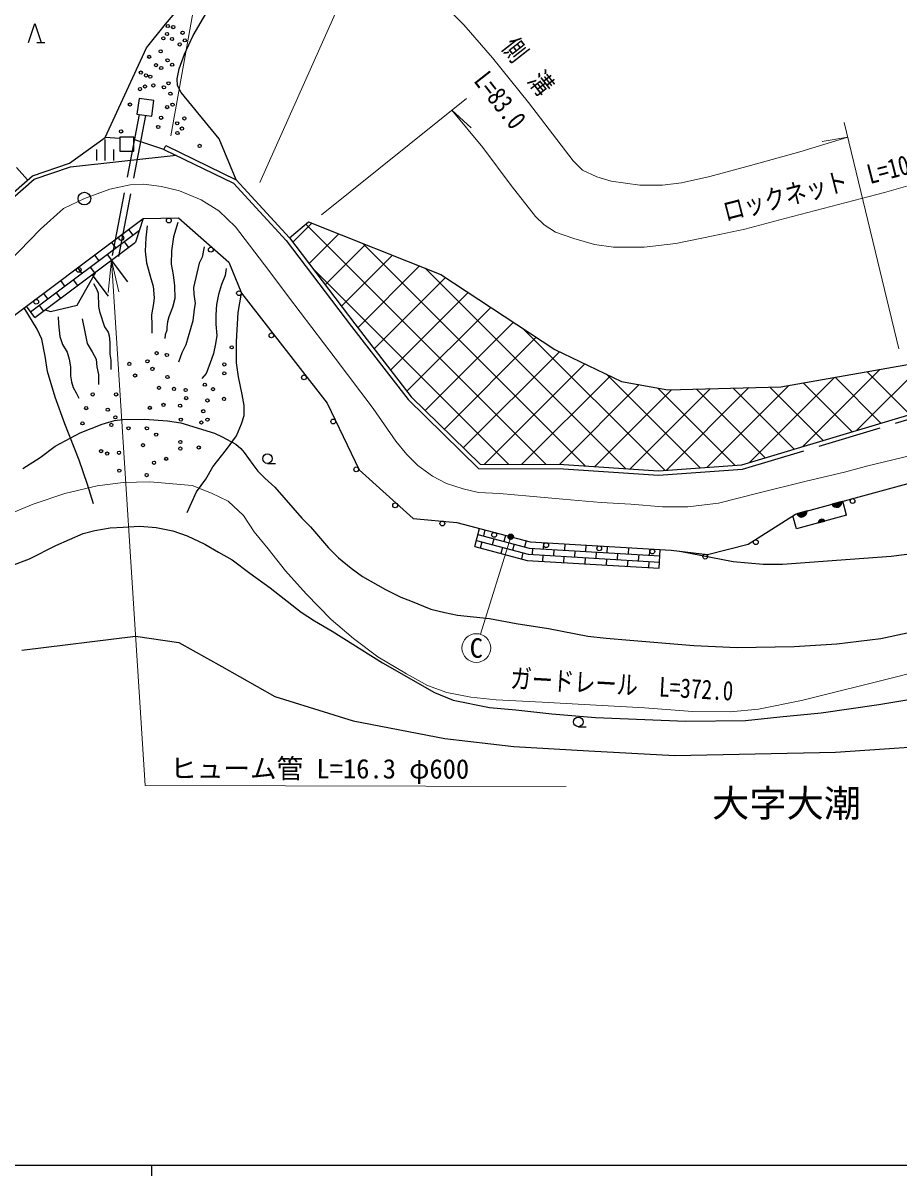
# Model space of a CAD drawing. Units: millimetres, scale not verified. Extents: x 40000 to 680000, y 20000 to 380000.
# Drawn here: x 255918 to 338270, y 204000 to 312434 of the extents above; entities that cross this region are included whole.
import ezdxf
from ezdxf.enums import TextEntityAlignment as Align

# ---------------------------------------------------------------- set-up
doc = ezdxf.new("R2010")
doc.units = ezdxf.units.MM
doc.header["$LTSCALE"] = 1000
doc.linetypes.add('CHAIN', pattern=[18.5, 12, -1.5, 3.5, -1.5])
doc.linetypes.add('DASHED', pattern=[7.5, 6, -1.5])
for name, color, linetype, lineweight in [('M-BGD', 7, 'Continuous', 25), ('M-BMK', 2, 'CHAIN', 13), ('M-BMK-SRVR', 3, 'Continuous', 25), ('M-STR-HTXT', 7, 'Continuous', 13), ('M-STR-STRC', 7, 'Continuous', 25), ('M-TTL-BAND', 7, 'Continuous', 25)]:
    doc.layers.add(name, color=color, linetype=linetype, lineweight=lineweight)
doc.layers.add('M-BMK-HTXT', color=7, linetype='Continuous')
doc.styles.add('ＭＳ ゴシック', font='')
doc.styles.get('ＭＳ ゴシック').set_extended_font_data('MS Gothic')

# ---------------------------------------------------------------- blocks, each defined once
blk = doc.blocks.new('open_arrow')
at = {"color": 0, "linetype": 'Continuous', "lineweight": -2}
blk.add_lwpolyline([(7.5, 1.25), (0, 0), (7.5, -1.25)], dxfattribs=at)

msp = doc.modelspace()

# ---------------------------------------------------------------- hatches: boundary and pattern name
at = {"layer": 'M-BGD'}
for points in [[(332921, 267440, -0.82183), (331965, 267180)], [(329631, 266546, -0.82183), (328674, 266286)], [(331294, 265585), (330690, 265421, -0.84072)]]:
    msp.add_hatch(color=256, dxfattribs=at).paths.add_polyline_path(points)
at = {"layer": 'M-STR-STRC'}
msp.add_hatch(color=256, dxfattribs=at).paths.add_polyline_path([(301544, 264010, -0.41421), (301651, 264347, -0.41421), (301988, 264240, -1)])

# ---------------------------------------------------------------- linework, layer by layer
at = {"layer": 'M-BGD'}
for p, q in [((257227, 310613), (257979, 310613)), ((265017, 301591), (263630, 301668)), ((263641, 299504), (263641, 301496)), ((269166, 300553), (266317, 301470)), ((262841, 299504), (262841, 300549)), ((264441, 299504), (264441, 300549)), ((269166, 300553), (269340, 300912)), ((260383, 298910), (270307, 299999)), ((255315, 298859), (256345, 297681)), ((267214, 294043), (266500, 291836)), ((256631, 285271), (266857, 292939)), ((265830, 293005), (266232, 292470)), ((283067, 293607), (281291, 291831)), ((305101, 270927), (282512, 293516)), ((257032, 284736), (266500, 291836)), ((264230, 291806), (264631, 291270)), ((265432, 291870), (265833, 291335)), ((285598, 292603), (282813, 289818)), ((308783, 270781), (287859, 291705)), ((262630, 290606), (263031, 290070)), ((263831, 290670), (264233, 290135)), ((288129, 291598), (284335, 287805)), ((265756, 288090), (264226, 290130)), ((290660, 290594), (285858, 285791)), ((293192, 289590), (287383, 283781)), ((261030, 289406), (261431, 288870)), ((262231, 289470), (262633, 288935)), ((263944, 286732), (262414, 288771)), ((301555, 270939), (283241, 289253)), ((295642, 288504), (288926, 281789)), ((312583, 270517), (293720, 289380)), ((259430, 288206), (259831, 287671)), ((260631, 288271), (261033, 287735)), ((257830, 287006), (258231, 286471)), ((259031, 287071), (259433, 286535)), ((297773, 287100), (290469, 279796)), ((257032, 284736), (256230, 285806)), ((257431, 285871), (257833, 285335)), ((299903, 285695), (292012, 277803)), ((302034, 284290), (293737, 275993)), ((316286, 270349), (302948, 283688)), ((304165, 282885), (295527, 274247)), ((306341, 281526), (297316, 272501)), ((308732, 280382), (299296, 270946)), ((336489, 279854), (329233, 272598)), ((340873, 280702), (334291, 274121)), ((311123, 279237), (302821, 270935)), ((319583, 270588), (310760, 279411)), ((332203, 279104), (324175, 271075)), ((336576, 274808), (332269, 279115)), ((339293, 275627), (335277, 279642)), ((313847, 278425), (306345, 270924)), ((316901, 277944), (309676, 270719)), ((320536, 278043), (312982, 270489)), ((322879, 270827), (315603, 278103)), ((324171, 278142), (316385, 270356)), ((325706, 271536), (319234, 278008)), ((327918, 278354), (320197, 270633)), ((328423, 272354), (322676, 278102)), ((331141, 273172), (326118, 278195)), ((333858, 273990), (329260, 278589)), ((278896, 271018), (279646, 271018)), ((332921, 267440), (331965, 267180)), ((333341, 266141), (332983, 267457)), ((328643, 264865), (328308, 266099)), ((333341, 266141), (328643, 264865)), ((329631, 266546), (328674, 266286)), ((298386, 263189), (298837, 264897)), ((299349, 264762), (299199, 264193)), ((330690, 265421), (331294, 265585)), ((299049, 263623), (298899, 263054)), ((300166, 263938), (300016, 263368)), ((301283, 264252), (301133, 263683)), ((303217, 263743), (303067, 263173)), ((304850, 263566), (304815, 262978)), ((300983, 263113), (300833, 262544)), ((302100, 263428), (301950, 262859)), ((302917, 262604), (302767, 262034)), ((303817, 263037), (303782, 262449)), ((305813, 262918), (305778, 262331)), ((306847, 263447), (306812, 262859)), ((307810, 262800), (307775, 262212)), ((308843, 263328), (308808, 262740)), ((309806, 262681), (309771, 262093)), ((310840, 263209), (310805, 262621)), ((311803, 262562), (311768, 261974)), ((312836, 263090), (312801, 262503)), ((313799, 262443), (313764, 261855)), ((314833, 262972), (314798, 262384)), ((315726, 261149), (315831, 262912)), ((304780, 262390), (304745, 261802)), ((306777, 262271), (306742, 261683)), ((308773, 262152), (308738, 261565)), ((310770, 262034), (310735, 261446)), ((312766, 261915), (312731, 261327)), ((314763, 261796), (314728, 261208)), ((308128, 246256), (308878, 246256))]:
    msp.add_line(p, q, dxfattribs=at)
at = {"layer": 'M-BGD', "linetype": 'DASHED'}
for p, q in [((266835, 303823), (264226, 290130)), ((267431, 303743), (264713, 289481))]:
    msp.add_line(p, q, dxfattribs=at)
at = {"layer": 'M-BGD'}
for points in [[(260271, 299242), (263630, 301668), (267536, 310107), (269315, 312325), (271270, 314678), (273432, 316884), (276155, 319861), (278378, 322750), (279398, 324216), (280823, 325969), (281846, 326948)], [(275961, 297702), (274354, 301534), (270776, 305895), (270436, 306556), (270416, 307192), (270603, 308116), (271102, 309523), (271908, 311277), (273841, 314600), (275479, 317580), (276188, 318843), (277653, 320736), (279501, 323284), (281595, 325729)], [(256440, 310613), (257022, 312395), (257604, 310613)], [(269166, 300553), (275718, 297375), (280669, 291991), (286792, 283892), (292113, 277019), (298746, 270547), (306737, 270522), (315656, 269903), (323574, 270477)], [(269340, 300912), (275961, 297702), (280977, 292247), (287109, 284136), (292412, 277286), (298909, 270947), (306752, 270922), (315656, 270304), (323501, 270873), (340665, 276039), (355248, 279961), (371673, 283980), (375430, 285432), (376979, 285066), (391121, 287612), (402654, 291565), (413085, 294998), (418505, 296735), (430117, 299380), (445879, 301418)], [(166383, 284240), (178105, 275798), (188570, 269048), (195039, 265028), (202678, 263482), (208077, 264426), (213358, 266712), (244266, 283919), (246033, 286716), (249664, 291836), (256794, 298074), (260271, 299242)], [(213514, 266398), (244515, 283656), (246324, 286521), (249926, 291600), (256972, 297765), (260383, 298910)], [(252792, 283228), (267214, 294043), (270534, 294109), (275251, 289933), (276459, 287041), (284498, 276691), (287521, 270400), (292611, 265849), (296694, 265462), (303608, 263640), (316845, 262852), (320255, 262453), (324096, 263409), (328546, 266251), (342244, 269973), (366578, 276150), (372887, 276878), (376806, 275417), (392807, 278331)], [(267576, 293362), (267466, 292234), (267399, 290974), (267510, 289868), (267938, 288420), (268159, 287699), (268248, 286602), (268193, 286059), (267993, 285002), (268015, 284005), (268015, 283273)], [(270478, 293686), (270068, 292322), (269868, 291003), (269846, 289762), (270023, 288743), (270146, 287720), (270179, 286534), (269957, 285692), (269625, 284790), (269492, 284346), (269447, 283837), (269436, 283537), (269292, 283105), (269248, 282750)], [(280977, 292247), (282766, 293726), (295212, 288788), (305923, 281726), (312182, 278731), (316528, 277934), (327180, 278224), (340511, 280559), (356715, 287004), (368578, 285495), (369471, 283442)], [(272940, 291389), (272752, 290425), (272486, 289849), (271930, 287551), (271987, 286945), (272087, 286058), (272020, 285515), (271865, 284427), (271212, 282184), (270834, 281418), (270535, 280543)], [(258003, 285464), (258489, 285312), (261006, 285885), (262745, 289019)], [(275027, 289338), (274916, 288695), (274561, 287830), (274306, 286911), (274107, 285968), (274030, 285001), (274052, 284126), (274129, 283062), (274019, 282259), (273820, 281339), (273487, 280397), (273143, 279477), (272711, 279000)], [(262553, 287942), (262863, 287389), (262990, 287019), (262990, 286588), (262995, 286201), (262995, 285775), (263101, 285305), (263581, 283870), (263931, 283356), (264019, 283013), (264080, 282420), (264080, 281286), (264169, 280723), (264168, 279842)], [(271336, 266387), (272222, 268359), (273095, 269535), (273760, 270691), (275055, 272340), (275978, 273603), (276457, 274741), (276698, 275516), (276717, 276462), (276531, 277508), (276169, 279172), (275999, 280491), (275994, 282497), (276145, 285208), (276459, 287041)], [(262543, 267210), (261972, 269040), (261178, 271320), (259856, 274728), (258949, 277234), (258213, 279677), (258008, 281102), (257671, 282706), (257256, 283646), (256033, 285658)], [(259228, 284817), (259244, 284157), (259376, 282947), (259640, 282199), (260058, 281473), (260256, 280813), (260388, 280087), (260388, 279251), (260477, 278701), (260631, 278151), (260895, 277645), (261159, 277139)], [(261468, 284617), (261732, 283385), (261930, 282284), (262414, 281514), (262788, 280810), (262854, 280106), (263008, 279380), (263008, 278434)], [(255898, 270530), (257519, 271575), (258940, 272642), (261285, 273890), (263359, 274708), (264509, 275061), (265302, 275157), (267329, 275181), (269485, 275037), (270750, 274830), (273903, 273874), (274653, 273530), (275922, 272812), (276380, 272404), (276708, 272033), (277116, 271477), (277509, 270904), (278002, 270296), (278664, 269633), (279583, 268784), (282139, 265882), (282943, 265048), (284622, 263092), (285579, 262147), (286760, 261172), (287831, 260377), (290000, 259164), (291421, 258431), (292349, 258087), (294248, 257303), (295568, 256989), (296768, 256754), (299769, 256436), (302293, 255961), (305311, 255485), (309023, 254782), (310756, 254587), (312975, 254392), (318978, 253882), (323048, 253707), (328411, 253796), (332420, 254043), (336569, 254536), (343564, 256045)], [(317664, 262756), (322692, 261791), (325489, 261531), (327320, 261531), (333674, 262015), (337524, 262301), (341681, 262820), (345599, 263812), (349361, 264974), (352949, 266161), (357459, 267242), (360689, 267935), (362471, 268466), (365272, 268914), (368328, 269186), (371087, 269570), (375336, 269867), (379123, 270299), (382047, 270387), (384398, 270598)], [(254860, 261413), (256518, 262037), (258995, 263300), (261581, 264438), (262678, 264699), (264120, 264946), (265328, 265033), (266905, 265108), (268423, 264996), (270002, 264674), (271332, 264210), (273021, 263407), (274279, 262670), (275566, 261940), (277238, 260689), (279137, 259329), (282064, 257028), (283322, 256208), (284981, 255235), (289714, 252249), (294587, 249461), (296356, 248754), (299759, 248056), (302235, 247826), (305638, 247455), (309727, 247120), (318237, 246774), (323828, 246847), (327083, 247169), (330973, 247552), (336368, 248356), (343918, 249600)], [(298536, 263758), (303421, 262471), (315761, 261737)], [(298686, 264328), (303515, 263055), (315796, 262324)], [(298386, 263189), (303328, 261886), (315726, 261149)], [(255814, 253451), (266486, 254766), (270565, 254175), (274600, 251915), (279577, 249085), (286952, 246810), (295564, 245128), (302055, 244402), (309108, 243982), (317209, 243537), (332321, 243853), (342907, 244577), (346644, 244849), (348550, 244849), (349987, 244527), (351348, 243859), (352313, 243018)]]:
    msp.add_lwpolyline(points, dxfattribs=at)
for points in [[(266622, 303851), (268010, 303666), (268209, 305153), (266821, 305338)], [(265017, 300392), (266317, 300392), (266317, 301692), (265017, 301692)]]:
    msp.add_lwpolyline(points, close=True, dxfattribs=at)
at = {"layer": 'M-BGD', "linetype": 'DASHED'}
msp.add_lwpolyline([(323574, 270477), (340774, 275655), (355348, 279574), (371793, 283598), (375458, 285015), (376968, 284658), (391222, 287224), (402781, 291186), (413208, 294617), (418610, 296348), (430187, 298985), (445930, 301021)], dxfattribs=at)
at = {"layer": 'M-BGD'}
for centre, radius in [((269529, 312153), 150), ((269454, 311399), 150), ((270036, 312054), 150), ((270914, 311523), 150), ((269108, 310991), 150), ((269924, 310929), 150), ((270642, 310422), 150), ((271125, 310806), 150), ((267771, 309256), 150), ((268860, 309775), 150), ((269503, 308934), 150), ((268414, 308477), 150), ((268909, 308205), 150), ((269936, 308514), 150), ((266991, 307779), 150), ((267474, 307507), 150), ((267882, 307396), 150), ((269590, 306765), 150), ((266917, 306221), 150), ((267387, 306469), 150), ((268167, 306568), 150), ((269157, 306394), 150), ((269775, 305789), 150), ((265964, 304775), 150), ((269973, 304762), 150), ((268897, 303526), 150), ((269466, 304527), 150), ((268625, 302660), 150), ((270407, 303007), 150), ((270852, 302512), 150), ((271087, 303464), 150), ((265135, 302240), 150), ((270431, 302092), 150), ((272522, 300880), 150), ((269622, 293866), 225), ((265156, 292219), 225), ((273574, 291117), 225), ((261156, 289219), 225), ((257156, 286219), 225), ((276223, 287021), 225), ((279267, 283058), 225), ((275531, 281933), 150), ((268478, 281389), 150), ((269443, 281216), 150), ((265905, 280375), 150), ((267612, 280623), 150), ((268082, 279906), 150), ((274838, 280326), 150), ((266449, 279287), 150), ((269493, 279139), 150), ((274838, 279485), 150), ((282334, 279110), 225), ((262465, 277507), 150), ((264667, 277507), 150), ((268701, 278125), 150), ((270112, 278026), 150), ((271200, 277927), 150), ((273007, 278422), 150), ((273774, 278001), 150), ((269122, 276518), 150), ((270681, 276443), 150), ((271250, 277161), 150), ((273254, 276938), 150), ((274813, 277086), 150), ((261850, 276218), 150), ((263880, 276069), 150), ((264593, 275355), 150), ((267835, 276246), 150), ((272858, 275924), 150), ((261504, 274783), 150), ((264222, 274638), 150), ((265830, 274317), 150), ((267563, 274317), 150), ((270755, 275133), 150), ((272685, 274861), 150), ((273254, 275133), 150), ((285079, 274961), 225), ((268429, 273723), 150), ((263257, 272165), 150), ((267191, 272734), 150), ((270705, 273031), 150), ((270705, 272413), 150), ((272438, 272512), 150), ((263826, 271943), 150), ((264939, 272017), 150), ((268231, 271077), 150), ((269369, 271448), 150), ((278896, 271468), 450), ((264964, 270335), 150), ((267538, 269915), 150), ((287245, 270455), 225), ((290905, 267072), 225), ((333913, 267476), 225), ((329087, 266165), 225), ((295343, 265364), 225), ((300215, 264301), 225), ((305098, 263325), 225), ((324817, 263602), 225), ((310089, 263028), 225), ((315080, 262731), 225), ((320055, 262249), 225), ((308128, 246706), 450)]:
    msp.add_circle(centre, radius, dxfattribs=at)
for centre, radius, start, end in [((332417, 267404), 505, 206.37032, 4.02851), ((329127, 266510), 505, 206.37032, 4.02851), ((331006, 265450), 318, 25.09055, 185.30828)]:
    msp.add_arc(centre, radius, start, end, dxfattribs=at)
at = {"layer": 'M-BMK'}
msp.add_lwpolyline([(253471, 288833), (257543, 293054), (259705, 294979), (261688, 295924), (264068, 296812), (265986, 297229), (267271, 297289), (268918, 297077), (270640, 296639), (272665, 295823), (274312, 294781), (275899, 293270), (279028, 289165), (280878, 286675), (285250, 280920), (288828, 276194), (290959, 273122), (291987, 271867), (293044, 270825), (294404, 269828), (295734, 269133), (297313, 268613), (298752, 268287), (300698, 268178), (303526, 267948), (306681, 267646), (310284, 267344), (313048, 267182), (316040, 266940), (318412, 266940), (321313, 267287), (325000, 268209), (329563, 269357), (333167, 270180), (335210, 270744), (340161, 271957)], dxfattribs=at)
at = {"layer": 'M-BMK-SRVR'}
msp.add_circle((261688, 295924), 600, dxfattribs=at)
at = {"layer": 'M-STR-HTXT'}
for p, q in [((274623, 328896), (269822, 301842)), ((286402, 315889), (278186, 297441)), ((297597, 305342), (283986, 294412)), ((296223, 304238), (298038, 302585)), ((333130, 303072), (338254, 281794)), ((333463, 301687), (331037, 301309)), ((301766, 264125), (298932, 254943))]:
    msp.add_line(p, q, dxfattribs=at)
for points in [[(333463, 301687), (328953, 300321), (324325, 299035), (320489, 297996), (317820, 297415), (316032, 297180), (313901, 297180), (311198, 297577), (309879, 297978), (308530, 298597), (307637, 299464), (303433, 304961), (300054, 309151), (297374, 312259), (293610, 316047), (288616, 320434), (286423, 321933), (283631, 323736), (281515, 324954), (278493, 326354), (274411, 327706)], [(296223, 304238), (299133, 300728), (301805, 297167), (304107, 294249), (304923, 293457), (305988, 292765), (307701, 292161), (309656, 291617), (311438, 291345), (314308, 291345), (317278, 291716), (320799, 292408), (323787, 293057), (327532, 294047), (336922, 296482), (340872, 297618), (349109, 299729), (353737, 300899), (358229, 302049), (364545, 303890)], [(264226, 290130), (267383, 240729), (306995, 240640)], [(252710, 265450), (256868, 267192), (259850, 268193), (262888, 268902), (265326, 269224), (267838, 269273), (271813, 268945), (273620, 268209), (275192, 267455), (276639, 266119), (277645, 264592), (278956, 262973), (280577, 260920), (282547, 258739), (284886, 256340), (286980, 254552), (289269, 252809), (291966, 251214), (293938, 250120), (295757, 249465), (298021, 249032), (300402, 248771), (304733, 248548), (309229, 248312), (314352, 248015), (318849, 247680), (322388, 247655), (325061, 247890), (329101, 248732), (338162, 250977), (342927, 252222)]]:
    msp.add_lwpolyline(points, dxfattribs=at)
msp.add_circle((298534, 253653), 1350, dxfattribs=at)
at = {"layer": 'M-STR-STRC'}
msp.add_circle((301766, 264125), 250, dxfattribs=at)
at = {"layer": 'M-TTL-BAND'}
for p, q in [((40000, 205000), (579000, 205000)), ((268000, 205000), (268000, 204000))]:
    msp.add_line(p, q, dxfattribs=at)

# ---------------------------------------------------------------- block references
at = {"layer": 'M-STR-HTXT', "xscale": 400, "yscale": 400, "rotation": 273.7}
msp.add_blockref('open_arrow', (264226, 290130), dxfattribs=at)

# ---------------------------------------------------------------- texts
at = {"layer": 'M-BMK-HTXT', "style": 'ＭＳ ゴシック'}
msp.add_text('大字大潮', height=2566, dxfattribs=at).set_placement((327703, 239052), align=Align.MIDDLE_CENTER)
at = {"layer": 'M-STR-HTXT', "style": 'ＭＳ ゴシック', "width": 0.8}
for s, rotation, p in [('側\u3000溝', 308.16, (302254, 307457)), ('L=83.0', 308.16, (299630, 304292)), ('ロックネット\u3000L=100.0', 14.54, (332291, 295871)), ('ガードレール\u3000L=372.0', 356.685, (312138, 248761))]:
    msp.add_text(s, height=1833, rotation=rotation, dxfattribs=at).set_placement(p, align=Align.BOTTOM_CENTER)
at = {"layer": 'M-STR-HTXT', "style": 'ＭＳ ゴシック'}
msp.add_text('C', height=1833, dxfattribs=at).set_placement((298534, 253653), align=Align.MIDDLE_CENTER)
msp.add_text('ヒューム管 L=16.3 φ600', height=1833, rotation=359.871, dxfattribs=at).set_placement((269748, 240877), align=Align.BOTTOM_LEFT)

doc.saveas('drawing.dxf')
